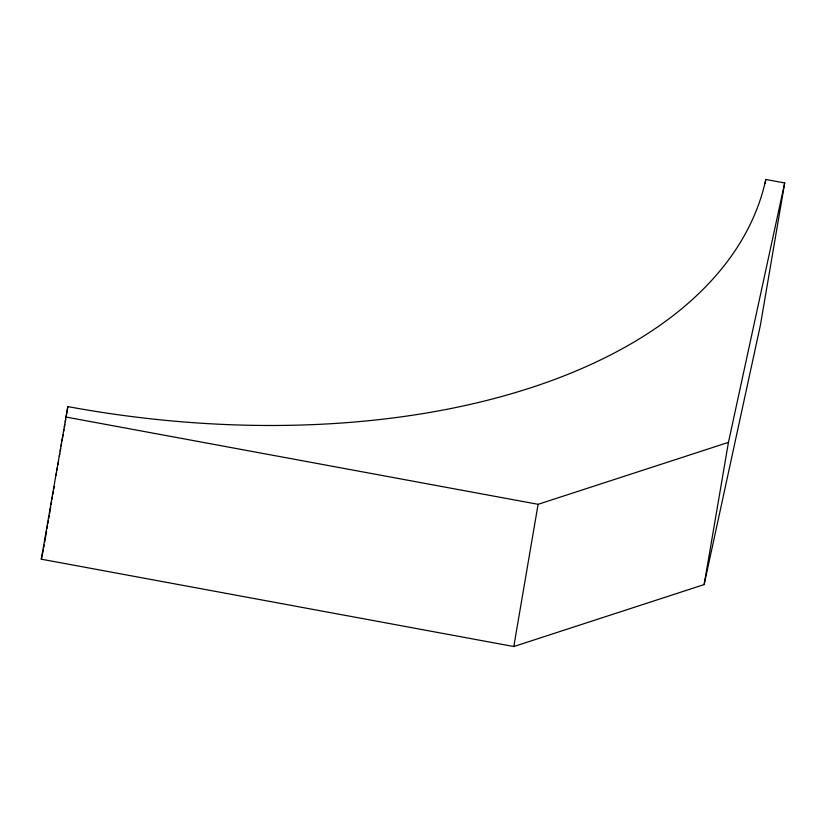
<?xml version="1.0" encoding="UTF-8"?>
<svg xmlns="http://www.w3.org/2000/svg" width="826" height="826" viewBox="0 0 826 826"><rect width="100%" height="100%" fill="white"/><g stroke="black" fill="none" stroke-linecap="round" stroke-linejoin="round"><path stroke-width="1.24" d="M41.3 559.192L67.856 406.599A634.389 350.141 9.7 0 0 765.805 179.469L784.7 182.959L760.395 325.176L704.134 584.581L513.793 646.531L41.3 559.192L43.303 549.971M43.768 547.545L44.201 545.005M44.635 542.465L46.586 531.035M47.02 528.495L47.454 525.955M47.887 523.416L48.321 520.876M48.755 518.336L49.188 515.796M49.632 513.266L50.716 506.916M51.15 504.376L51.584 501.836M52.017 499.296L52.451 496.756M52.885 494.216L53.318 491.676M53.752 489.137L54.186 486.597M56.137 475.167L56.571 472.627M57.004 470.087L57.438 467.547M57.872 465.007L58.305 462.467M59.389 456.128L59.833 453.588M60.267 451.048L60.701 448.508M61.134 445.968L61.568 443.428M62.002 440.888L63.086 434.538M63.519 431.998L63.953 429.458M64.387 426.918L64.82 424.378M65.254 421.838L65.688 419.298M66.121 416.758L67.856 406.599M513.793 646.531L538.098 504.314L728.449 442.375L784.7 182.959M765.144 183.279L765.805 179.469M704.134 584.581L728.449 442.375M65.605 416.975L538.098 504.314"/></g></svg>
